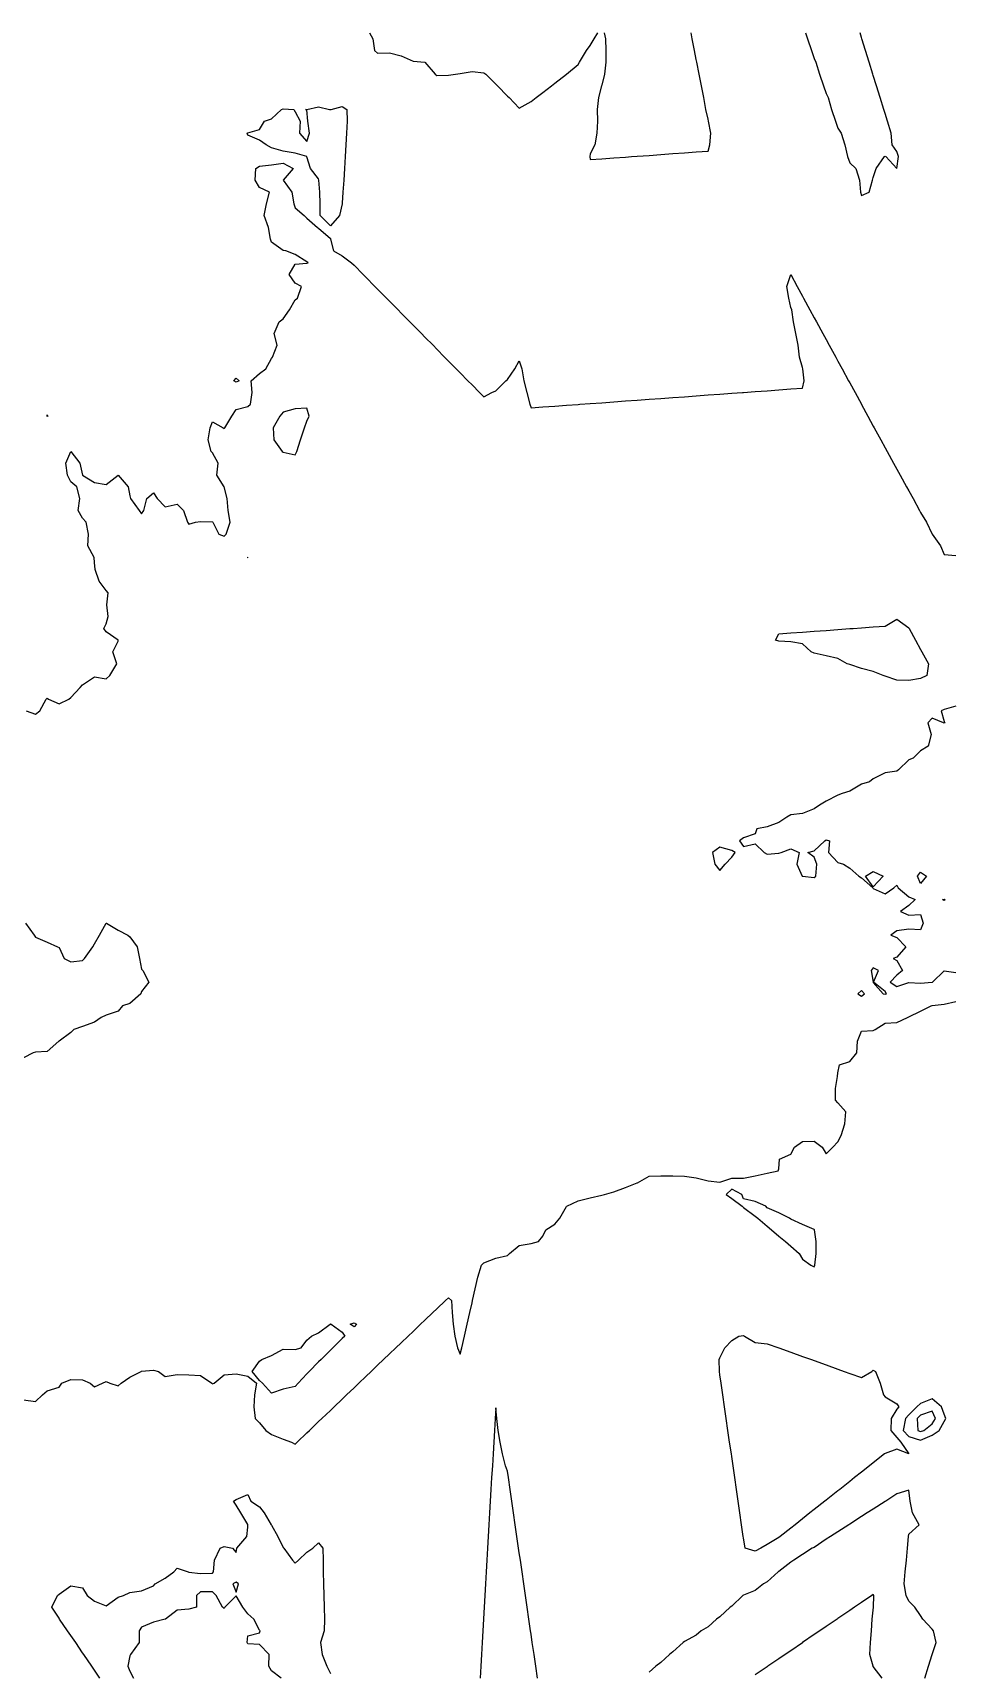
# Model space of a CAD drawing. Header units: metres. Extents: x 2681030 to 2681330, y 1246000 to 1246290.
# Drawn here: x 2681130.6 to 2681169.4, y 1246220.5 to 1246290 of the extents above; entities that cross this region are included whole.
import ezdxf

# ---------------------------------------------------------------- set-up
doc = ezdxf.new("R2010")
doc.units = ezdxf.units.M
doc.layers.add('BASIS_HOEHENLINIEN', color=8, linetype='Continuous')

msp = doc.modelspace()

# ---------------------------------------------------------------- linework, layer by layer
at = {"layer": 'BASIS_HOEHENLINIEN'}
for points, elevation in [([(2681144.907, 1246290), (2681145.043, 1246289.75), (2681145.115, 1246289.25), (2681145.25, 1246289.137), (2681145.75, 1246289.157), (2681146.25, 1246289.018), (2681146.75, 1246288.8), (2681147.25, 1246288.755), (2681147.255, 1246288.75), (2681147.687, 1246288.25), (2681147.75, 1246288.191), (2681148.25, 1246288.206), (2681148.549, 1246288.25), (2681148.75, 1246288.28), (2681149.25, 1246288.353), (2681149.75, 1246288.306), (2681149.83, 1246288.25), (2681150.25, 1246287.825), (2681150.324, 1246287.75), (2681150.75, 1246287.317), (2681150.816, 1246287.25), (2681151.25, 1246286.811), (2681151.75, 1246287.085), (2681151.963, 1246287.25), (2681152.25, 1246287.472), (2681152.608, 1246287.75), (2681152.75, 1246287.86), (2681153.25, 1246288.247), (2681153.253, 1246288.25), (2681153.75, 1246288.655), (2681153.804, 1246288.75), (2681154.095, 1246289.25), (2681154.25, 1246289.457), (2681154.425, 1246289.75), (2681154.574, 1246290)], 428.5), ([(2681154.849, 1246290), (2681154.899, 1246289.75), (2681154.913, 1246289.25), (2681154.912, 1246288.75), (2681154.862, 1246288.25), (2681154.75, 1246287.777), (2681154.736, 1246287.75), (2681154.603, 1246287.25), (2681154.553, 1246286.75), (2681154.559, 1246286.25), (2681154.538, 1246285.75), (2681154.451, 1246285.25), (2681154.25, 1246284.872), (2681154.237, 1246284.75), (2681154.25, 1246284.622), (2681154.75, 1246284.659), (2681155.25, 1246284.695), (2681155.75, 1246284.732), (2681156.004, 1246284.75), (2681156.25, 1246284.768), (2681156.75, 1246284.804), (2681157.25, 1246284.84), (2681157.75, 1246284.877), (2681158.25, 1246284.913), (2681158.75, 1246284.949), (2681159.25, 1246284.986), (2681159.323, 1246285.25), (2681159.366, 1246285.75), (2681159.267, 1246286.25), (2681159.25, 1246286.336), (2681159.152, 1246286.75), (2681159.07, 1246287.25), (2681158.971, 1246287.75), (2681158.873, 1246288.25), (2681158.774, 1246288.75), (2681158.75, 1246288.873), (2681158.676, 1246289.25), (2681158.577, 1246289.75), (2681158.528, 1246290)], 428.5), ([(2681163.377, 1246290), (2681163.462, 1246289.75), (2681163.632, 1246289.25), (2681163.75, 1246288.903), (2681163.808, 1246288.75), (2681163.972, 1246288.25), (2681164.142, 1246287.75), (2681164.25, 1246287.431), (2681164.338, 1246287.25), (2681164.482, 1246286.75), (2681164.651, 1246286.25), (2681164.75, 1246285.96), (2681164.891, 1246285.75), (2681165.048, 1246285.25), (2681165.161, 1246284.75), (2681165.25, 1246284.488), (2681165.516, 1246284.25), (2681165.661, 1246283.75), (2681165.709, 1246283.25), (2681165.75, 1246283.104), (2681166.071, 1246283.25), (2681166.218, 1246283.75), (2681166.25, 1246283.86), (2681166.364, 1246284.25), (2681166.722, 1246284.75), (2681166.75, 1246284.763), (2681166.775, 1246284.75), (2681167.242, 1246284.25), (2681167.25, 1246284.245), (2681167.253, 1246284.25), (2681167.318, 1246284.75), (2681167.25, 1246284.968), (2681167.052, 1246285.25), (2681167.007, 1246285.75), (2681166.852, 1246286.25), (2681166.75, 1246286.579), (2681166.692, 1246286.75), (2681166.542, 1246287.25), (2681166.387, 1246287.75), (2681166.25, 1246288.19), (2681166.231, 1246288.25), (2681166.076, 1246288.75), (2681165.921, 1246289.25), (2681165.767, 1246289.75), (2681165.75, 1246289.802), (2681165.688, 1246290)], 428.5), ([(2681143.633, 1246282.25), (2681143.25, 1246281.812), (2681142.819, 1246282.25), (2681142.809, 1246282.75), (2681142.806, 1246283.25), (2681142.764, 1246283.75), (2681142.75, 1246283.804), (2681142.398, 1246284.25), (2681142.25, 1246284.745), (2681142.242, 1246284.75), (2681141.75, 1246284.89), (2681141.25, 1246284.977), (2681140.75, 1246285.127), (2681140.521, 1246285.25), (2681140.25, 1246285.453), (2681139.75, 1246285.66), (2681139.724, 1246285.75), (2681139.75, 1246285.755), (2681140.25, 1246285.897), (2681140.452, 1246286.25), (2681140.75, 1246286.347), (2681141.177, 1246286.75), (2681141.25, 1246286.78), (2681141.701, 1246286.75), (2681141.75, 1246286.653), (2681141.971, 1246286.25), (2681141.94, 1246285.75), (2681142.25, 1246285.391), (2681142.362, 1246285.75), (2681142.295, 1246286.25), (2681142.25, 1246286.739), (2681142.199, 1246286.75), (2681142.25, 1246286.75), (2681142.75, 1246286.861), (2681143.215, 1246286.75), (2681143.25, 1246286.741), (2681143.282, 1246286.75), (2681143.75, 1246286.882), (2681143.948, 1246286.75), (2681143.964, 1246286.25), (2681143.933, 1246285.75), (2681143.902, 1246285.25), (2681143.871, 1246284.75), (2681143.841, 1246284.25), (2681143.81, 1246283.75), (2681143.779, 1246283.25), (2681143.75, 1246282.777), (2681143.747, 1246282.75), (2681143.633, 1246282.25)], 429), ([(2681130.356, 1246261.25), (2681130.75, 1246261.116), (2681130.936, 1246261.25), (2681131.207, 1246261.75), (2681131.25, 1246261.795), (2681131.307, 1246261.75), (2681131.75, 1246261.545), (2681132.171, 1246261.75), (2681132.25, 1246261.819), (2681132.64, 1246262.25), (2681132.75, 1246262.361), (2681133.25, 1246262.694), (2681133.75, 1246262.616), (2681133.909, 1246262.75), (2681134.205, 1246263.25), (2681134.024, 1246263.75), (2681134.25, 1246264.205), (2681134.257, 1246264.25), (2681134.25, 1246264.256), (2681133.75, 1246264.605), (2681133.652, 1246264.75), (2681133.75, 1246264.939), (2681133.833, 1246265.25), (2681133.772, 1246265.75), (2681133.832, 1246266.25), (2681133.75, 1246266.362), (2681133.45, 1246266.75), (2681133.274, 1246267.25), (2681133.25, 1246267.536), (2681133.233, 1246267.75), (2681132.974, 1246268.25), (2681132.992, 1246268.75), (2681132.902, 1246269.25), (2681132.75, 1246269.42), (2681132.56, 1246269.75), (2681132.628, 1246270.25), (2681132.499, 1246270.75), (2681132.25, 1246270.956), (2681132.112, 1246271.25), (2681132.033, 1246271.75), (2681132.25, 1246272.244), (2681132.63, 1246271.75), (2681132.749, 1246271.25), (2681132.75, 1246271.248), (2681133.25, 1246270.934), (2681133.75, 1246270.848), (2681134.25, 1246271.249), (2681134.681, 1246270.75), (2681134.75, 1246270.365), (2681134.784, 1246270.25), (2681135.15, 1246269.75), (2681135.25, 1246269.603), (2681135.347, 1246269.75), (2681135.465, 1246270.25), (2681135.75, 1246270.494), (2681135.907, 1246270.25), (2681136.25, 1246269.903), (2681136.75, 1246270.02), (2681137.019, 1246269.75), (2681137.194, 1246269.25), (2681137.25, 1246269.173), (2681137.532, 1246269.25), (2681137.75, 1246269.287), (2681138.25, 1246269.272), (2681138.266, 1246269.25), (2681138.521, 1246268.75), (2681138.75, 1246268.658), (2681138.831, 1246268.75), (2681139.006, 1246269.25), (2681138.917, 1246269.75), (2681138.868, 1246270.25), (2681138.752, 1246270.75), (2681138.75, 1246270.753), (2681138.44, 1246271.25), (2681138.493, 1246271.75), (2681138.25, 1246272.186), (2681138.197, 1246272.25), (2681138.072, 1246272.75), (2681138.16, 1246273.25), (2681138.25, 1246273.51), (2681138.706, 1246273.25), (2681138.75, 1246273.224), (2681138.775, 1246273.25), (2681139.075, 1246273.75), (2681139.25, 1246274.026), (2681139.75, 1246274.16), (2681139.863, 1246274.25), (2681139.926, 1246274.75), (2681139.894, 1246275.25), (2681140.25, 1246275.55), (2681140.51, 1246275.75), (2681140.75, 1246276.186), (2681140.788, 1246276.25), (2681140.997, 1246276.75), (2681140.863, 1246277.25), (2681141.075, 1246277.75), (2681141.25, 1246277.87), (2681141.514, 1246278.25), (2681141.75, 1246278.681), (2681141.847, 1246278.75), (2681142.03, 1246279.25), (2681141.75, 1246279.381), (2681141.507, 1246279.75), (2681141.75, 1246280.186), (2681142.25, 1246280.231), (2681142.299, 1246280.25), (2681142.25, 1246280.295), (2681141.75, 1246280.606), (2681141.365, 1246280.75), (2681141.25, 1246280.768), (2681140.75, 1246281.117), (2681140.706, 1246281.25), (2681140.628, 1246281.75), (2681140.447, 1246282.25), (2681140.541, 1246282.75), (2681140.663, 1246283.25), (2681140.25, 1246283.434), (2681140.061, 1246283.75), (2681140.091, 1246284.25), (2681140.25, 1246284.351), (2681140.75, 1246284.408), (2681141.25, 1246284.469), (2681141.67, 1246284.25), (2681141.252, 1246283.75), (2681141.609, 1246283.25), (2681141.698, 1246282.75), (2681141.75, 1246282.579), (2681142.129, 1246282.25), (2681142.25, 1246282.145), (2681142.705, 1246281.75), (2681142.75, 1246281.711), (2681143.25, 1246281.276), (2681143.254, 1246281.25), (2681143.385, 1246280.75), (2681143.75, 1246280.547), (2681144.144, 1246280.25), (2681144.25, 1246280.142), (2681144.637, 1246279.75), (2681144.75, 1246279.636), (2681145.13, 1246279.25), (2681145.25, 1246279.128), (2681145.623, 1246278.75), (2681145.75, 1246278.621), (2681146.116, 1246278.25), (2681146.25, 1246278.114), (2681146.609, 1246277.75), (2681146.75, 1246277.607), (2681147.102, 1246277.25), (2681147.25, 1246277.1), (2681147.595, 1246276.75), (2681147.75, 1246276.593), (2681148.088, 1246276.25), (2681148.25, 1246276.085), (2681148.581, 1246275.75), (2681148.75, 1246275.579), (2681149.074, 1246275.25), (2681149.25, 1246275.071), (2681149.567, 1246274.75), (2681149.75, 1246274.564), (2681150.091, 1246274.75), (2681150.25, 1246274.82), (2681150.683, 1246275.25), (2681150.75, 1246275.305), (2681151.061, 1246275.75), (2681151.25, 1246276.087), (2681151.355, 1246275.75), (2681151.449, 1246275.25), (2681151.576, 1246274.75), (2681151.703, 1246274.25), (2681151.75, 1246274.099), (2681152.25, 1246274.136), (2681152.75, 1246274.172), (2681153.25, 1246274.208), (2681153.75, 1246274.245), (2681153.82, 1246274.25), (2681154.25, 1246274.281), (2681154.75, 1246274.318), (2681155.25, 1246274.354), (2681155.75, 1246274.39), (2681156.25, 1246274.426), (2681156.75, 1246274.463), (2681157.25, 1246274.499), (2681157.75, 1246274.535), (2681158.25, 1246274.572), (2681158.75, 1246274.608), (2681159.25, 1246274.645), (2681159.75, 1246274.681), (2681160.25, 1246274.717), (2681160.706, 1246274.75), (2681160.75, 1246274.753), (2681161.25, 1246274.79), (2681161.75, 1246274.826), (2681162.25, 1246274.862), (2681162.75, 1246274.899), (2681163.25, 1246274.935), (2681163.315, 1246275.25), (2681163.262, 1246275.75), (2681163.25, 1246275.811), (2681163.122, 1246276.25), (2681163.065, 1246276.75), (2681162.966, 1246277.25), (2681162.874, 1246277.75), (2681162.795, 1246278.25), (2681162.75, 1246278.347), (2681162.671, 1246278.75), (2681162.581, 1246279.25), (2681162.75, 1246279.747), (2681163.021, 1246279.25), (2681163.25, 1246278.83), (2681163.293, 1246278.75), (2681163.566, 1246278.25), (2681163.75, 1246277.913), (2681163.839, 1246277.75), (2681164.111, 1246277.25), (2681164.25, 1246276.996), (2681164.384, 1246276.75), (2681164.657, 1246276.25), (2681164.75, 1246276.079), (2681164.929, 1246275.75), (2681165.202, 1246275.25), (2681165.25, 1246275.161), (2681165.474, 1246274.75), (2681165.747, 1246274.25), (2681165.75, 1246274.245), (2681166.02, 1246273.75), (2681166.25, 1246273.328), (2681166.292, 1246273.25), (2681166.565, 1246272.75), (2681166.75, 1246272.41), (2681166.837, 1246272.25), (2681167.11, 1246271.75), (2681167.25, 1246271.493), (2681167.383, 1246271.25), (2681167.655, 1246270.75), (2681167.75, 1246270.576), (2681167.935, 1246270.25), (2681168.201, 1246269.75), (2681168.25, 1246269.659), (2681168.509, 1246269.25), (2681168.746, 1246268.75), (2681168.75, 1246268.742), (2681169.102, 1246268.25), (2681169.25, 1246267.883), (2681169.75, 1246267.842)], 429), ([(2681139.387, 1246275.25), (2681139.25, 1246275.189), (2681139.163, 1246275.25), (2681139.25, 1246275.356), (2681139.387, 1246275.25)], 429), ([(2681131.272, 1246273.75), (2681131.25, 1246273.732), (2681131.247, 1246273.75), (2681131.25, 1246273.804), (2681131.272, 1246273.75)], 429), ([(2681141.75, 1246272.107), (2681141.824, 1246272.25), (2681141.98, 1246272.75), (2681142.149, 1246273.25), (2681142.25, 1246273.538), (2681142.352, 1246273.75), (2681142.25, 1246274.082), (2681141.75, 1246274.055), (2681141.25, 1246273.915), (2681141.107, 1246273.75), (2681140.823, 1246273.25), (2681140.847, 1246272.75), (2681141.202, 1246272.25), (2681141.25, 1246272.22), (2681141.75, 1246272.107)], 429), ([(2681139.75, 1246267.745), (2681139.753, 1246267.75), (2681139.75, 1246267.766), (2681139.74, 1246267.75), (2681139.75, 1246267.745)], 429), ([(2681168.515, 1246262.75), (2681168.25, 1246262.622), (2681167.75, 1246262.546), (2681167.25, 1246262.558), (2681166.75, 1246262.722), (2681166.664, 1246262.75), (2681166.25, 1246262.925), (2681165.75, 1246263.05), (2681165.25, 1246263.214), (2681165.14, 1246263.25), (2681164.75, 1246263.477), (2681164.25, 1246263.582), (2681163.75, 1246263.706), (2681163.616, 1246263.75), (2681163.25, 1246264.092), (2681162.75, 1246264.176), (2681162.25, 1246264.206), (2681162.11, 1246264.25), (2681162.25, 1246264.521), (2681162.75, 1246264.557), (2681163.25, 1246264.593), (2681163.75, 1246264.63), (2681164.25, 1246264.666), (2681164.75, 1246264.703), (2681165.25, 1246264.739), (2681165.399, 1246264.75), (2681165.75, 1246264.775), (2681166.25, 1246264.812), (2681166.75, 1246264.848), (2681167.25, 1246265.14), (2681167.75, 1246264.773), (2681167.763, 1246264.75), (2681168.035, 1246264.25), (2681168.25, 1246263.856), (2681168.308, 1246263.75), (2681168.581, 1246263.25), (2681168.515, 1246262.75)], 429.5), ([(2681169.75, 1246261.452), (2681169.25, 1246261.316), (2681169.12, 1246261.25), (2681169.25, 1246260.8), (2681169.281, 1246260.75), (2681169.25, 1246260.728), (2681169.221, 1246260.75), (2681168.75, 1246260.945), (2681168.566, 1246260.75), (2681168.696, 1246260.25), (2681168.579, 1246259.75), (2681168.25, 1246259.554), (2681167.933, 1246259.25), (2681167.75, 1246259.173), (2681167.31, 1246258.75), (2681167.25, 1246258.698), (2681166.75, 1246258.631), (2681166.25, 1246258.368), (2681166.087, 1246258.25), (2681165.75, 1246258.144), (2681165.25, 1246257.842), (2681164.932, 1246257.75), (2681164.75, 1246257.675), (2681164.25, 1246257.419), (2681163.976, 1246257.25), (2681163.75, 1246257.104), (2681163.25, 1246256.897), (2681162.75, 1246256.849), (2681162.589, 1246256.75), (2681162.25, 1246256.526), (2681161.75, 1246256.33), (2681161.315, 1246256.25), (2681161.25, 1246256.035), (2681160.75, 1246255.869), (2681160.581, 1246255.75), (2681160.75, 1246255.497), (2681161.25, 1246255.614), (2681161.63, 1246255.25), (2681161.75, 1246255.182), (2681162.25, 1246255.215), (2681162.344, 1246255.25), (2681162.75, 1246255.399), (2681163.102, 1246255.25), (2681163.004, 1246254.75), (2681163.241, 1246254.25), (2681163.25, 1246254.241), (2681163.75, 1246254.195), (2681163.816, 1246254.25), (2681163.853, 1246254.75), (2681163.75, 1246255.054), (2681163.469, 1246255.25), (2681163.75, 1246255.323), (2681164.191, 1246255.75), (2681164.25, 1246255.781), (2681164.389, 1246255.75), (2681164.357, 1246255.25), (2681164.75, 1246254.824), (2681164.988, 1246254.75), (2681165.25, 1246254.58), (2681165.634, 1246254.25), (2681165.75, 1246254.172), (2681166.235, 1246253.75), (2681166.25, 1246253.725), (2681166.75, 1246253.503), (2681167.121, 1246253.75), (2681167.25, 1246253.859), (2681167.306, 1246253.75), (2681167.75, 1246253.368), (2681168.029, 1246253.25), (2681167.75, 1246252.995), (2681167.408, 1246252.75), (2681167.75, 1246252.595), (2681168.25, 1246252.624), (2681168.358, 1246252.25), (2681168.25, 1246251.963), (2681167.75, 1246252.002), (2681167.25, 1246251.932), (2681166.989, 1246251.75), (2681167.25, 1246251.64), (2681167.622, 1246251.25), (2681167.25, 1246250.813), (2681167.095, 1246250.75), (2681167.25, 1246250.674), (2681167.49, 1246250.25), (2681167.25, 1246250.046), (2681166.963, 1246249.75), (2681167.25, 1246249.561), (2681167.75, 1246249.744), (2681168.25, 1246249.702), (2681168.75, 1246249.746), (2681168.76, 1246249.75), (2681169.25, 1246250.229), (2681169.75, 1246250.156)], 429), ([(2681159.75, 1246254.48), (2681159.975, 1246254.75), (2681160.25, 1246255.057), (2681160.399, 1246255.25), (2681160.25, 1246255.337), (2681159.75, 1246255.469), (2681159.439, 1246255.25), (2681159.529, 1246254.75), (2681159.75, 1246254.48)], 429), ([(2681166.673, 1246254.25), (2681166.25, 1246253.79), (2681165.917, 1246254.25), (2681166.25, 1246254.442), (2681166.673, 1246254.25)], 429), ([(2681168.509, 1246254.25), (2681168.25, 1246253.932), (2681168.126, 1246254.25), (2681168.25, 1246254.412), (2681168.509, 1246254.25)], 429), ([(2681169.278, 1246253.25), (2681169.25, 1246253.216), (2681169.188, 1246253.25), (2681169.25, 1246253.274), (2681169.278, 1246253.25)], 429), ([(2681130.334, 1246252.25), (2681130.691, 1246251.75), (2681130.75, 1246251.661), (2681131.25, 1246251.441), (2681131.683, 1246251.25), (2681131.75, 1246251.22), (2681131.97, 1246250.75), (2681132.25, 1246250.609), (2681132.75, 1246250.674), (2681132.824, 1246250.75), (2681133.18, 1246251.25), (2681133.25, 1246251.375), (2681133.465, 1246251.75), (2681133.741, 1246252.25), (2681133.75, 1246252.256), (2681133.759, 1246252.25), (2681134.25, 1246251.959), (2681134.665, 1246251.75), (2681134.75, 1246251.676), (2681135.057, 1246251.25), (2681135.156, 1246250.75), (2681135.25, 1246250.3), (2681135.305, 1246250.25), (2681135.56, 1246249.75), (2681135.25, 1246249.357), (2681135.213, 1246249.25), (2681134.75, 1246248.84), (2681134.437, 1246248.75), (2681134.25, 1246248.515), (2681133.75, 1246248.357), (2681133.533, 1246248.25), (2681133.25, 1246248.053), (2681132.75, 1246247.868), (2681132.384, 1246247.75), (2681132.25, 1246247.613), (2681131.75, 1246247.254), (2681131.736, 1246247.25), (2681131.25, 1246246.812), (2681130.75, 1246246.777), (2681130.66, 1246246.75), (2681130.25, 1246246.542)], 429.5), ([(2681166.75, 1246249.237), (2681166.804, 1246249.25), (2681166.75, 1246249.356), (2681166.258, 1246249.75), (2681166.471, 1246250.25), (2681166.25, 1246250.354), (2681166.16, 1246250.25), (2681166.243, 1246249.75), (2681166.25, 1246249.744), (2681166.671, 1246249.25), (2681166.75, 1246249.237)], 429), ([(2681130.25, 1246232.047), (2681130.75, 1246231.968), (2681131.045, 1246232.25), (2681131.25, 1246232.429), (2681131.75, 1246232.582), (2681131.862, 1246232.75), (2681132.25, 1246232.905), (2681132.75, 1246232.898), (2681133.063, 1246232.75), (2681133.25, 1246232.597), (2681133.591, 1246232.75), (2681133.75, 1246232.826), (2681133.896, 1246232.75), (2681134.25, 1246232.64), (2681134.387, 1246232.75), (2681134.75, 1246233.012), (2681135.237, 1246233.25), (2681135.25, 1246233.257), (2681135.75, 1246233.306), (2681135.96, 1246233.25), (2681136.25, 1246233.027), (2681136.75, 1246233.115), (2681137.25, 1246233.106), (2681137.75, 1246233.073), (2681138.217, 1246232.75), (2681138.25, 1246232.723), (2681138.321, 1246232.75), (2681138.75, 1246233.103), (2681139.25, 1246233.142), (2681139.75, 1246233.053), (2681140.116, 1246232.75), (2681140.026, 1246232.25), (2681140.004, 1246231.75), (2681140.063, 1246231.25), (2681140.25, 1246231.066), (2681140.51, 1246230.75), (2681140.75, 1246230.574), (2681141.25, 1246230.374), (2681141.601, 1246230.25), (2681141.75, 1246230.163), (2681141.841, 1246230.25), (2681142.25, 1246230.641), (2681142.364, 1246230.75), (2681142.75, 1246231.119), (2681142.887, 1246231.25), (2681143.25, 1246231.598), (2681143.409, 1246231.75), (2681143.75, 1246232.076), (2681143.932, 1246232.25), (2681144.25, 1246232.555), (2681144.454, 1246232.75), (2681144.75, 1246233.033), (2681144.977, 1246233.25), (2681145.25, 1246233.511), (2681145.5, 1246233.75), (2681145.75, 1246233.99), (2681146.022, 1246234.25), (2681146.25, 1246234.468), (2681146.545, 1246234.75), (2681146.75, 1246234.946), (2681147.067, 1246235.25), (2681147.25, 1246235.425), (2681147.59, 1246235.75), (2681147.75, 1246235.903), (2681148.125, 1246236.25), (2681148.25, 1246236.369), (2681148.38, 1246236.25), (2681148.4, 1246235.75), (2681148.446, 1246235.25), (2681148.517, 1246234.75), (2681148.638, 1246234.25), (2681148.75, 1246233.978), (2681148.812, 1246234.25), (2681148.927, 1246234.75), (2681149.041, 1246235.25), (2681149.155, 1246235.75), (2681149.25, 1246236.163), (2681149.27, 1246236.25), (2681149.384, 1246236.75), (2681149.499, 1246237.25), (2681149.655, 1246237.75), (2681149.75, 1246237.847), (2681150.25, 1246238.046), (2681150.75, 1246238.158), (2681150.831, 1246238.25), (2681151.25, 1246238.592), (2681151.75, 1246238.673), (2681152.061, 1246238.75), (2681152.25, 1246238.988), (2681152.376, 1246239.25), (2681152.75, 1246239.498), (2681152.971, 1246239.75), (2681153.25, 1246240.243), (2681153.26, 1246240.25), (2681153.75, 1246240.475), (2681154.25, 1246240.609), (2681154.75, 1246240.727), (2681154.866, 1246240.75), (2681155.25, 1246240.869), (2681155.75, 1246241.05), (2681156.25, 1246241.248), (2681156.252, 1246241.25), (2681156.75, 1246241.524), (2681157.25, 1246241.544), (2681157.75, 1246241.542), (2681158.25, 1246241.525), (2681158.75, 1246241.455), (2681159.25, 1246241.332), (2681159.75, 1246241.269), (2681160.25, 1246241.448), (2681160.75, 1246241.444), (2681161.25, 1246241.539), (2681161.75, 1246241.652), (2681162.212, 1246241.75), (2681162.25, 1246241.835), (2681162.271, 1246242.25), (2681162.75, 1246242.461), (2681162.915, 1246242.75), (2681163.25, 1246243.003), (2681163.75, 1246243.008), (2681164.08, 1246242.75), (2681164.25, 1246242.476), (2681164.532, 1246242.75), (2681164.75, 1246242.986), (2681164.882, 1246243.25), (2681165.05, 1246243.75), (2681165.082, 1246244.25), (2681164.75, 1246244.632), (2681164.646, 1246244.75), (2681164.641, 1246245.25), (2681164.738, 1246245.75), (2681164.75, 1246245.911), (2681164.815, 1246246.25), (2681165.25, 1246246.395), (2681165.548, 1246246.75), (2681165.573, 1246247.25), (2681165.75, 1246247.667), (2681166.25, 1246247.705), (2681166.328, 1246247.75), (2681166.75, 1246248.012), (2681167.25, 1246248.047), (2681167.692, 1246248.25), (2681167.75, 1246248.285), (2681168.25, 1246248.525), (2681168.706, 1246248.75), (2681168.75, 1246248.763), (2681169.25, 1246248.816), (2681169.75, 1246248.937)], 429.5), ([(2681165.75, 1246249.158), (2681165.87, 1246249.25), (2681165.75, 1246249.392), (2681165.595, 1246249.25), (2681165.75, 1246249.158)], 429), ([(2681163.75, 1246237.681), (2681163.775, 1246237.75), (2681163.825, 1246238.25), (2681163.834, 1246238.75), (2681163.757, 1246239.25), (2681163.75, 1246239.26), (2681163.25, 1246239.472), (2681162.75, 1246239.701), (2681162.702, 1246239.75), (2681162.25, 1246239.979), (2681161.75, 1246240.185), (2681161.702, 1246240.25), (2681161.25, 1246240.448), (2681160.75, 1246240.559), (2681160.679, 1246240.75), (2681160.25, 1246240.969), (2681160.02, 1246240.75), (2681160.25, 1246240.578), (2681160.688, 1246240.25), (2681160.75, 1246240.199), (2681161.25, 1246239.825), (2681161.351, 1246239.75), (2681161.75, 1246239.402), (2681161.943, 1246239.25), (2681162.25, 1246238.985), (2681162.523, 1246238.75), (2681162.75, 1246238.555), (2681163.104, 1246238.25), (2681163.25, 1246238.012), (2681163.605, 1246237.75), (2681163.75, 1246237.681)], 429.5), ([(2681141.884, 1246232.75), (2681141.75, 1246232.605), (2681141.25, 1246232.5), (2681140.75, 1246232.324), (2681140.364, 1246232.75), (2681140.25, 1246232.868), (2681139.927, 1246233.25), (2681140.25, 1246233.678), (2681140.338, 1246233.75), (2681140.75, 1246233.919), (2681141.25, 1246234.197), (2681141.75, 1246234.174), (2681142.006, 1246234.25), (2681142.25, 1246234.58), (2681142.449, 1246234.75), (2681142.75, 1246234.881), (2681143.232, 1246235.25), (2681143.25, 1246235.264), (2681143.283, 1246235.25), (2681143.75, 1246234.907), (2681143.856, 1246234.75), (2681143.75, 1246234.644), (2681143.353, 1246234.25), (2681143.25, 1246234.147), (2681142.851, 1246233.75), (2681142.75, 1246233.649), (2681142.348, 1246233.25), (2681142.25, 1246233.152), (2681141.884, 1246232.75)], 429.5), ([(2681144.358, 1246235.25), (2681144.25, 1246235.142), (2681144.091, 1246235.25), (2681144.25, 1246235.31), (2681144.358, 1246235.25)], 429.5), ([(2681161.491, 1246225.75), (2681161.25, 1246225.622), (2681160.814, 1246225.75), (2681160.75, 1246226.193), (2681160.742, 1246226.25), (2681160.669, 1246226.75), (2681160.597, 1246227.25), (2681160.525, 1246227.75), (2681160.452, 1246228.25), (2681160.38, 1246228.75), (2681160.307, 1246229.25), (2681160.25, 1246229.648), (2681160.235, 1246229.75), (2681160.163, 1246230.25), (2681160.091, 1246230.75), (2681160.018, 1246231.25), (2681159.946, 1246231.75), (2681159.874, 1246232.25), (2681159.801, 1246232.75), (2681159.75, 1246233.104), (2681159.729, 1246233.25), (2681159.716, 1246233.75), (2681159.75, 1246233.828), (2681159.96, 1246234.25), (2681160.25, 1246234.554), (2681160.546, 1246234.75), (2681160.75, 1246234.766), (2681160.799, 1246234.75), (2681161.25, 1246234.48), (2681161.75, 1246234.415), (2681162.246, 1246234.25), (2681162.25, 1246234.248), (2681162.75, 1246234.061), (2681163.25, 1246233.888), (2681163.632, 1246233.75), (2681163.75, 1246233.706), (2681164.25, 1246233.527), (2681164.75, 1246233.347), (2681165.018, 1246233.25), (2681165.25, 1246233.166), (2681165.75, 1246232.986), (2681166.191, 1246233.25), (2681166.25, 1246233.296), (2681166.346, 1246233.25), (2681166.545, 1246232.75), (2681166.679, 1246232.25), (2681166.75, 1246232.168), (2681167.25, 1246231.877), (2681167.328, 1246231.75), (2681167.25, 1246231.642), (2681167.001, 1246231.25), (2681166.988, 1246230.75), (2681167.25, 1246230.443), (2681167.415, 1246230.25), (2681167.75, 1246229.75), (2681167.751, 1246229.75), (2681167.75, 1246229.749), (2681167.749, 1246229.75), (2681167.25, 1246229.957), (2681166.75, 1246229.775), (2681166.719, 1246229.75), (2681166.25, 1246229.378), (2681166.088, 1246229.25), (2681165.75, 1246228.982), (2681165.458, 1246228.75), (2681165.25, 1246228.585), (2681164.827, 1246228.25), (2681164.75, 1246228.189), (2681164.25, 1246227.793), (2681164.196, 1246227.75), (2681163.75, 1246227.396), (2681163.565, 1246227.25), (2681163.25, 1246227), (2681162.935, 1246226.75), (2681162.75, 1246226.604), (2681162.304, 1246226.25), (2681162.25, 1246226.207), (2681161.75, 1246225.909), (2681161.491, 1246225.75)], 430), ([(2681168.75, 1246230.54), (2681169.034, 1246230.75), (2681169.25, 1246231.126), (2681169.318, 1246231.25), (2681169.25, 1246231.437), (2681169.132, 1246231.75), (2681168.75, 1246232.082), (2681168.25, 1246231.888), (2681168.097, 1246231.75), (2681167.75, 1246231.41), (2681167.611, 1246231.25), (2681167.521, 1246230.75), (2681167.75, 1246230.485), (2681168.25, 1246230.34), (2681168.75, 1246230.54)], 429.5), ([(2681152.019, 1246220.25), (2681151.947, 1246220.75), (2681151.874, 1246221.25), (2681151.802, 1246221.75), (2681151.75, 1246222.109), (2681151.73, 1246222.25), (2681151.657, 1246222.75), (2681151.585, 1246223.25), (2681151.513, 1246223.75), (2681151.44, 1246224.25), (2681151.368, 1246224.75), (2681151.296, 1246225.25), (2681151.25, 1246225.565), (2681151.223, 1246225.75), (2681151.151, 1246226.25), (2681151.078, 1246226.75), (2681151.006, 1246227.25), (2681150.934, 1246227.75), (2681150.862, 1246228.25), (2681150.789, 1246228.75), (2681150.75, 1246229.02), (2681150.67, 1246229.25), (2681150.535, 1246229.75), (2681150.435, 1246230.25), (2681150.357, 1246230.75), (2681150.295, 1246231.25), (2681150.25, 1246231.701), (2681150.224, 1246231.25), (2681150.196, 1246230.75), (2681150.166, 1246230.25), (2681150.138, 1246229.75), (2681150.109, 1246229.25), (2681150.08, 1246228.75), (2681150.051, 1246228.25), (2681150.023, 1246227.75), (2681149.994, 1246227.25), (2681149.965, 1246226.75), (2681149.936, 1246226.25), (2681149.907, 1246225.75), (2681149.879, 1246225.25), (2681149.85, 1246224.75), (2681149.821, 1246224.25), (2681149.792, 1246223.75), (2681149.763, 1246223.25), (2681149.75, 1246223.02), (2681149.735, 1246222.75), (2681149.706, 1246222.25), (2681149.677, 1246221.75), (2681149.648, 1246221.25), (2681149.619, 1246220.75), (2681149.59, 1246220.25)], 429.5), ([(2681168.25, 1246230.696), (2681168.385, 1246230.75), (2681168.75, 1246231.026), (2681168.89, 1246231.25), (2681168.75, 1246231.562), (2681168.25, 1246231.393), (2681168.105, 1246231.25), (2681168.142, 1246230.75), (2681168.25, 1246230.696)], 429), ([(2681133.483, 1246220.25), (2681133.25, 1246220.59), (2681133.141, 1246220.75), (2681132.798, 1246221.25), (2681132.75, 1246221.321), (2681132.456, 1246221.75), (2681132.25, 1246222.051), (2681132.114, 1246222.25), (2681131.772, 1246222.75), (2681131.75, 1246222.784), (2681131.439, 1246223.25), (2681131.69, 1246223.75), (2681131.75, 1246223.8), (2681132.25, 1246224.166), (2681132.75, 1246224.08), (2681132.948, 1246223.75), (2681133.25, 1246223.508), (2681133.75, 1246223.317), (2681134.25, 1246223.676), (2681134.476, 1246223.75), (2681134.75, 1246223.871), (2681135.25, 1246223.954), (2681135.75, 1246224.162), (2681135.827, 1246224.25), (2681136.25, 1246224.477), (2681136.614, 1246224.75), (2681136.75, 1246224.913), (2681137.222, 1246224.75), (2681137.25, 1246224.741), (2681137.75, 1246224.677), (2681138.25, 1246224.7), (2681138.291, 1246224.75), (2681138.338, 1246225.25), (2681138.571, 1246225.75), (2681138.75, 1246225.827), (2681139.1, 1246225.75), (2681139.25, 1246225.568), (2681139.287, 1246225.75), (2681139.702, 1246226.25), (2681139.75, 1246226.652), (2681139.755, 1246226.75), (2681139.75, 1246226.762), (2681139.456, 1246227.25), (2681139.25, 1246227.578), (2681139.144, 1246227.75), (2681139.25, 1246227.826), (2681139.75, 1246228.029), (2681139.88, 1246227.75), (2681140.25, 1246227.511), (2681140.448, 1246227.25), (2681140.741, 1246226.75), (2681140.75, 1246226.737), (2681141.015, 1246226.25), (2681141.25, 1246225.788), (2681141.278, 1246225.75), (2681141.648, 1246225.25), (2681141.75, 1246225.113), (2681141.894, 1246225.25), (2681142.25, 1246225.591), (2681142.505, 1246225.75), (2681142.75, 1246225.979), (2681142.922, 1246225.75), (2681142.934, 1246225.25), (2681142.945, 1246224.75), (2681142.957, 1246224.25), (2681142.968, 1246223.75), (2681142.979, 1246223.25), (2681142.991, 1246222.75), (2681142.987, 1246222.25), (2681142.834, 1246221.75), (2681142.898, 1246221.25), (2681143.103, 1246220.75), (2681143.25, 1246220.447)], 430), ([(2681168.439, 1246220.25), (2681168.587, 1246220.75), (2681168.749, 1246221.25), (2681168.75, 1246221.252), (2681168.911, 1246221.75), (2681168.804, 1246222.25), (2681168.75, 1246222.327), (2681168.352, 1246222.75), (2681168.25, 1246222.908), (2681168.007, 1246223.25), (2681167.75, 1246223.506), (2681167.646, 1246223.75), (2681167.557, 1246224.25), (2681167.603, 1246224.75), (2681167.649, 1246225.25), (2681167.695, 1246225.75), (2681167.741, 1246226.25), (2681167.75, 1246226.347), (2681168.189, 1246226.75), (2681167.912, 1246227.25), (2681167.815, 1246227.75), (2681167.75, 1246228.218), (2681167.25, 1246228.056), (2681166.774, 1246227.75), (2681166.75, 1246227.735), (2681166.25, 1246227.414), (2681165.995, 1246227.25), (2681165.75, 1246227.093), (2681165.25, 1246226.772), (2681165.215, 1246226.75), (2681164.75, 1246226.452), (2681164.436, 1246226.25), (2681164.25, 1246226.131), (2681163.75, 1246225.787), (2681163.657, 1246225.75), (2681163.25, 1246225.489), (2681162.877, 1246225.25), (2681162.75, 1246225.168), (2681162.25, 1246224.771), (2681162.218, 1246224.75), (2681161.75, 1246224.332), (2681161.594, 1246224.25), (2681161.25, 1246223.963), (2681160.75, 1246223.768), (2681160.727, 1246223.75), (2681160.25, 1246223.3), (2681160.184, 1246223.25), (2681159.75, 1246222.847), (2681159.61, 1246222.75), (2681159.25, 1246222.423), (2681158.956, 1246222.25), (2681158.75, 1246222.072), (2681158.25, 1246221.792), (2681158.197, 1246221.75), (2681157.75, 1246221.354), (2681157.615, 1246221.25), (2681157.25, 1246220.908), (2681157.03, 1246220.75), (2681156.75, 1246220.493)], 429.5), ([(2681141.156, 1246220.25), (2681140.75, 1246220.553), (2681140.635, 1246220.75), (2681140.657, 1246221.25), (2681140.25, 1246221.667), (2681139.75, 1246221.707), (2681139.72, 1246221.75), (2681139.75, 1246222.042), (2681140.25, 1246222.161), (2681140.267, 1246222.25), (2681140.25, 1246222.285), (2681140.005, 1246222.75), (2681139.75, 1246222.973), (2681139.542, 1246223.25), (2681139.25, 1246223.729), (2681138.779, 1246223.25), (2681138.75, 1246223.193), (2681138.682, 1246223.25), (2681138.41, 1246223.75), (2681138.25, 1246223.902), (2681137.75, 1246223.911), (2681137.578, 1246223.75), (2681137.574, 1246223.25), (2681137.25, 1246223.171), (2681136.75, 1246223.122), (2681136.262, 1246222.75), (2681136.25, 1246222.745), (2681135.75, 1246222.617), (2681135.25, 1246222.404), (2681135.143, 1246222.25), (2681135.147, 1246221.75), (2681134.785, 1246221.25), (2681134.75, 1246221.186), (2681134.672, 1246220.75), (2681134.75, 1246220.546), (2681134.912, 1246220.25)], 430), ([(2681139.25, 1246223.892), (2681139.352, 1246224.25), (2681139.25, 1246224.315), (2681139.12, 1246224.25), (2681139.25, 1246223.892)], 430), ([(2681166.628, 1246220.25), (2681166.25, 1246220.734), (2681166.242, 1246220.75), (2681166.096, 1246221.25), (2681166.124, 1246221.75), (2681166.17, 1246222.25), (2681166.197, 1246222.75), (2681166.25, 1246223.121), (2681166.262, 1246223.25), (2681166.268, 1246223.75), (2681166.25, 1246223.791), (2681166.19, 1246223.75), (2681165.75, 1246223.451), (2681165.455, 1246223.25), (2681165.25, 1246223.111), (2681164.75, 1246222.77), (2681164.72, 1246222.75), (2681164.25, 1246222.43), (2681163.986, 1246222.25), (2681163.75, 1246222.09), (2681163.251, 1246221.75), (2681163.25, 1246221.749), (2681162.75, 1246221.409), (2681162.516, 1246221.25), (2681162.25, 1246221.069), (2681161.782, 1246220.75), (2681161.75, 1246220.728), (2681161.25, 1246220.388)], 429)]:
    msp.add_lwpolyline(points, dxfattribs=dict(at, elevation=elevation))

doc.saveas('drawing.dxf')
